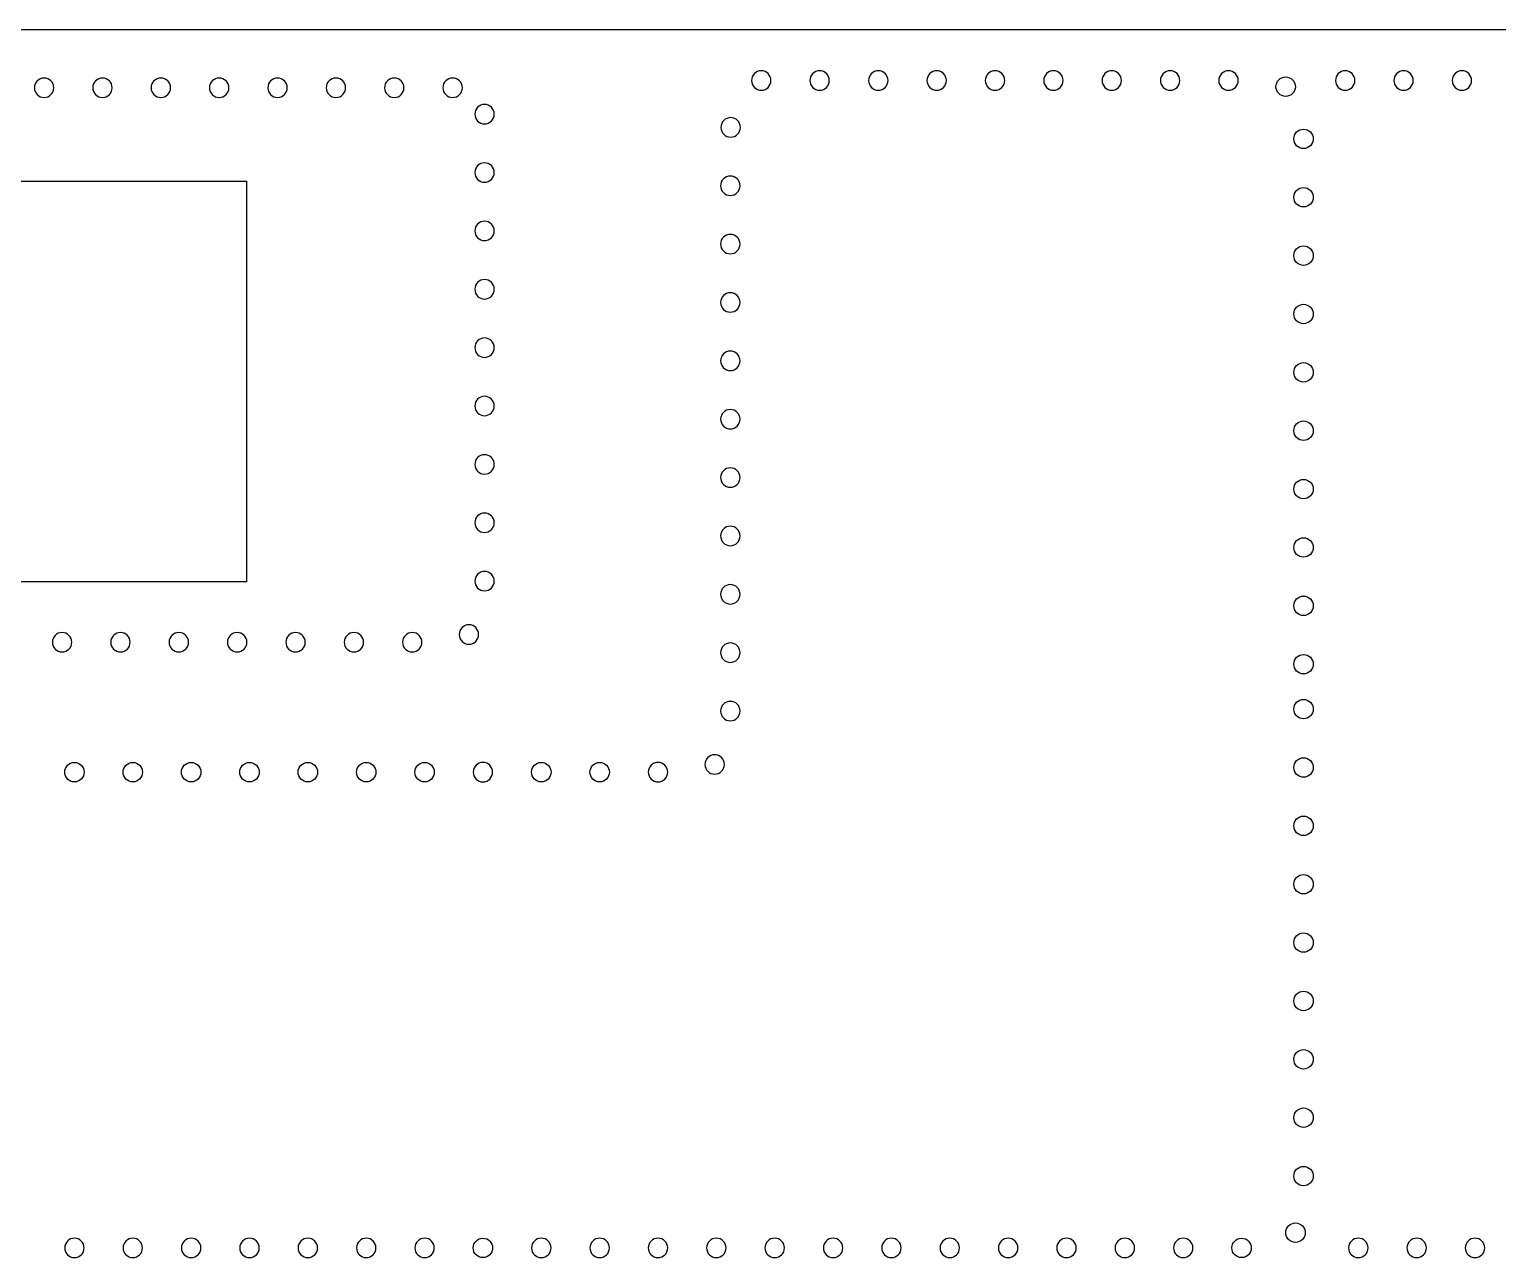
# Model space of a CAD drawing. Extents: x 112 to 502, y 72 to 270.
# Drawn here: x 352.6 to 428.1, y 206.9 to 270 of the extents above; entities that cross this region are included whole.
import ezdxf

# ---------------------------------------------------------------- set-up
doc = ezdxf.new("R2010")
doc.units = 0
doc.layers.add('braccio', color=7, linetype='CONTINUOUS')

msp = doc.modelspace()

# ---------------------------------------------------------------- linework, layer by layer
at = {"layer": 'braccio', "color": 5}
msp.add_line((112.035703, 270.033124), (502.035713, 270.033124), dxfattribs=at)
at = {"layer": 'braccio', "color": 1}
for p, q in [((390.745077, 267.405107), (390.745077, 267.405107)), ((393.745381, 267.404754), (393.745381, 267.404754)), ((396.7653, 267.404754), (396.7653, 267.404754)), ((399.76583, 267.405107), (399.76583, 267.405107)), ((402.766191, 267.405107), (402.766191, 267.405107)), ((405.766496, 267.404754), (405.766496, 267.404754)), ((408.766998, 267.404754), (408.766998, 267.404754)), ((411.767528, 267.405107), (411.767528, 267.405107)), ((414.767889, 267.405107), (414.767889, 267.405107)), ((420.768724, 267.404754), (420.768724, 267.404754)), ((423.769226, 267.404754), (423.769226, 267.404754)), ((426.769558, 267.404754), (426.769558, 267.404754)), ((353.873449, 267.032853), (353.873449, 267.032853)), ((356.873782, 267.032853), (356.873782, 267.032853)), ((359.874086, 267.032853), (359.874086, 267.032853)), ((362.874475, 267.032853), (362.874475, 267.032853)), ((365.875118, 267.032853), (365.875118, 267.032853)), ((368.875479, 267.032853), (368.875479, 267.032853)), ((371.875812, 267.032853), (371.875812, 267.032853)), ((374.876512, 267.032853), (374.876512, 267.032853)), ((416.707207, 267.08796), (416.707207, 267.08796)), ((376.518085, 265.674094), (376.518085, 265.674094)), ((388.172085, 264.995107), (388.172085, 264.995107)), ((417.626687, 264.404591), (417.626687, 264.404591)), ((376.518085, 262.673753), (376.518085, 262.673753)), ((388.153148, 261.995438), (388.153148, 261.995438)), ((417.626687, 261.404075), (417.626687, 261.404075)), ((376.518085, 259.673237), (376.518085, 259.673237)), ((388.153148, 258.995133), (388.153148, 258.995133)), ((417.626687, 258.403736), (417.626687, 258.403736)), ((376.518085, 256.672932), (376.518085, 256.672932)), ((389.153626, 255.994792), (389.153626, 255.994792)), ((417.626687, 255.403254), (417.626687, 255.403254)), ((376.518085, 253.672416), (376.518085, 253.672416)), ((389.153626, 252.994276), (389.153626, 252.994276)), ((417.626687, 252.402916), (417.626687, 252.402916)), ((376.518085, 250.672078), (376.518085, 250.672078)), ((389.153626, 249.993971), (389.153626, 249.993971)), ((417.626687, 249.4024), (417.626687, 249.4024)), ((376.518085, 247.671562), (376.518085, 247.671562)), ((389.153626, 246.993455), (389.153626, 246.993455)), ((417.626687, 246.402059), (417.626687, 246.402059)), ((376.518085, 244.67108), (376.518085, 244.67108)), ((389.153626, 243.993117), (389.153626, 243.993117)), ((417.626687, 243.401579), (417.626687, 243.401579)), ((376.518085, 241.670744), (376.518085, 241.670744)), ((389.153626, 240.992601), (389.153626, 240.992601)), ((417.626687, 240.401241), (417.626687, 240.401241)), ((375.715022, 238.926381), (375.715022, 238.926381)), ((354.798122, 238.528623), (354.798122, 238.528623)), ((357.798822, 238.528623), (357.798822, 238.528623)), ((360.799154, 238.528623), (360.799154, 238.528623)), ((363.799459, 238.528623), (363.799459, 238.528623)), ((366.799791, 238.528623), (366.799791, 238.528623)), ((369.800491, 238.528623), (369.800491, 238.528623)), ((372.800824, 238.528623), (372.800824, 238.528623)), ((389.153626, 237.992119), (389.153626, 237.992119)), ((417.626687, 237.400725), (417.626687, 237.400725)), ((389.153626, 234.991783), (389.153626, 234.991783)), ((417.626687, 235.0925), (417.626687, 235.0925)), ((355.432219, 231.849662), (355.432219, 231.849662)), ((358.432749, 231.849309), (358.432749, 231.849309)), ((361.43311, 231.849309), (361.43311, 231.849309)), ((364.433414, 231.849662), (364.433414, 231.849662)), ((367.433945, 231.849662), (367.433945, 231.849662)), ((370.434447, 231.849662), (370.434447, 231.849662)), ((373.434808, 231.849662), (373.434808, 231.849662)), ((375.435142, 231.849309), (375.435142, 231.849309)), ((379.435642, 231.849309), (379.435642, 231.849309)), ((382.436031, 231.849309), (382.436031, 231.849309)), ((385.436364, 231.849662), (385.436364, 231.849662)), ((388.350562, 232.247418), (388.350562, 232.247418)), ((417.626687, 232.091843), (417.626687, 232.091843)), ((417.626687, 229.091504), (417.626687, 229.091504)), ((417.626687, 226.091163), (417.626687, 226.091163)), ((417.626687, 223.090825), (417.626687, 223.090825)), ((417.626687, 220.090168), (417.626687, 220.090168)), ((417.626687, 217.089826), (417.626687, 217.089826)), ((417.626687, 214.089488), (417.626687, 214.089488)), ((417.626687, 211.089147), (417.626687, 211.089147)), ((417.213994, 208.179755), (417.213994, 208.179755)), ((355.432219, 207.39634), (355.432219, 207.39634)), ((358.432749, 207.396693), (358.432749, 207.396693)), ((361.43311, 207.396693), (361.43311, 207.396693)), ((364.433414, 207.39634), (364.433414, 207.39634)), ((367.433945, 207.39634), (367.433945, 207.39634)), ((370.434447, 207.39634), (370.434447, 207.39634)), ((373.434808, 207.39634), (373.434808, 207.39634)), ((375.435142, 207.396693), (375.435142, 207.396693)), ((379.435642, 207.396693), (379.435642, 207.396693)), ((382.436031, 207.396693), (382.436031, 207.396693)), ((385.436336, 207.39634), (385.436336, 207.39634)), ((388.436838, 207.396693), (388.436838, 207.396693)), ((391.437227, 207.396693), (391.437227, 207.396693)), ((394.437531, 207.39634), (394.437531, 207.39634)), ((397.438062, 207.396693), (397.438062, 207.396693)), ((400.438422, 207.396693), (400.438422, 207.396693)), ((403.438727, 207.39634), (403.438727, 207.39634)), ((406.439257, 207.39634), (406.439257, 207.39634)), ((409.439759, 207.39634), (409.439759, 207.39634)), ((412.44012, 207.39634), (412.44012, 207.39634)), ((414.440455, 207.396693), (414.440455, 207.396693)), ((421.441344, 207.396693), (421.441344, 207.396693)), ((424.441648, 207.39634), (424.441648, 207.39634)), ((427.44215, 207.396693), (427.44215, 207.396693))]:
    msp.add_line(p, q, dxfattribs=at)
at = {"layer": 'braccio', "color": 3}
for p, q in [((338.380465, 262.228821), (363.780465, 262.228821)), ((363.780465, 262.228821), (363.780465, 241.62882)), ((363.780465, 241.62882), (338.380465, 241.62882))]:
    msp.add_line(p, q, dxfattribs=at)
at = {"layer": 'braccio', "color": 1}
for points in [[(353.37321, 267.532739), (353.097338, 267.532739), (352.873338, 267.309078), (352.873338, 267.032853)], [(353.873449, 267.032853), (353.873449, 267.309078), (353.649449, 267.532739), (353.37321, 267.532739)], [(356.373543, 267.532739), (356.097671, 267.532739), (355.873671, 267.309078), (355.873671, 267.032853)], [(356.873782, 267.032853), (356.873782, 267.309078), (356.649782, 267.532739), (356.373543, 267.532739)], [(359.374242, 267.532739), (359.097975, 267.532739), (358.873975, 267.309078), (358.873975, 267.032853)], [(359.874086, 267.032853), (359.874086, 267.309078), (359.650086, 267.532739), (359.374242, 267.532739)], [(362.374575, 267.532739), (362.098364, 267.532739), (361.874703, 267.309078), (361.874703, 267.032853)], [(362.874475, 267.032853), (362.874475, 267.309078), (362.650814, 267.532739), (362.374575, 267.532739)], [(365.37488, 267.532739), (365.099007, 267.532739), (364.875008, 267.309078), (364.875008, 267.032853)], [(365.875118, 267.032853), (365.875118, 267.309078), (365.651119, 267.532739), (365.37488, 267.532739)], [(368.375607, 267.532739), (368.099368, 267.532739), (367.875368, 267.309078), (367.875368, 267.032853)], [(368.875479, 267.032853), (368.875479, 267.309078), (368.65148, 267.532739), (368.375607, 267.532739)], [(371.375912, 267.532739), (371.099701, 267.532739), (370.875673, 267.309078), (370.875673, 267.032853)], [(371.875812, 267.032853), (371.875812, 267.309078), (371.651784, 267.532739), (371.375912, 267.532739)], [(374.376273, 267.532739), (374.100062, 267.532739), (373.876401, 267.309078), (373.876401, 267.032853)], [(374.876512, 267.032853), (374.876512, 267.309078), (374.652512, 267.532739), (374.376273, 267.532739)], [(390.245177, 267.904993), (389.968966, 267.904993), (389.744938, 267.681332), (389.744938, 267.405107)], [(389.744938, 267.405107), (389.744938, 267.128882), (389.968966, 266.904868), (390.245177, 266.904868)], [(390.745077, 267.405107), (390.745077, 267.681332), (390.521416, 267.904993), (390.245177, 267.904993)], [(390.245177, 266.904868), (390.521416, 266.904868), (390.745077, 267.128882), (390.745077, 267.405107)], [(393.245481, 267.904993), (392.96927, 267.904993), (392.745242, 267.680979), (392.745242, 267.404754)], [(392.745242, 267.404754), (392.745242, 267.128882), (392.96927, 266.904868), (393.245481, 266.904868)], [(393.745381, 267.404754), (393.745381, 267.680979), (393.52172, 267.904993), (393.245481, 267.904993)], [(393.245481, 266.904868), (393.52172, 266.904868), (393.745381, 267.128882), (393.745381, 267.404754)], [(396.265428, 267.904993), (395.98885, 267.904993), (395.765189, 267.680979), (395.765189, 267.404754)], [(395.765189, 267.404754), (395.765189, 267.128882), (395.98885, 266.904868), (396.265428, 266.904868)], [(396.7653, 267.404754), (396.7653, 267.680979), (396.5413, 267.904993), (396.265428, 267.904993)], [(396.265428, 266.904868), (396.5413, 266.904868), (396.7653, 267.128882), (396.7653, 267.404754)], [(399.26593, 267.904993), (398.989352, 267.904993), (398.765691, 267.681332), (398.765691, 267.405107)], [(398.765691, 267.405107), (398.765691, 267.128882), (398.989352, 266.904868), (399.26593, 266.904868)], [(399.76583, 267.405107), (399.76583, 267.681332), (399.541802, 267.904993), (399.26593, 267.904993)], [(399.26593, 266.904868), (399.541802, 266.904868), (399.76583, 267.128882), (399.76583, 267.405107)], [(402.266319, 267.904993), (401.99008, 267.904993), (401.76608, 267.681332), (401.76608, 267.405107)], [(401.76608, 267.405107), (401.76608, 267.128882), (401.99008, 266.904868), (402.266319, 266.904868)], [(402.766191, 267.405107), (402.766191, 267.681332), (402.54253, 267.904993), (402.266319, 267.904993)], [(402.266319, 266.904868), (402.54253, 266.904868), (402.766191, 267.128882), (402.766191, 267.405107)], [(405.266624, 267.904993), (404.990385, 267.904993), (404.766385, 267.680979), (404.766385, 267.404754)], [(404.766385, 267.404754), (404.766385, 267.128882), (404.990385, 266.904868), (405.266624, 266.904868)], [(405.766496, 267.404754), (405.766496, 267.680979), (405.542835, 267.904993), (405.266624, 267.904993)], [(405.266624, 266.904868), (405.542835, 266.904868), (405.766496, 267.128882), (405.766496, 267.404754)], [(408.267126, 267.904993), (407.990548, 267.904993), (407.766887, 267.680979), (407.766887, 267.404754)], [(407.766887, 267.404754), (407.766887, 267.128882), (407.990548, 266.904868), (408.267126, 266.904868)], [(408.766998, 267.404754), (408.766998, 267.680979), (408.542998, 267.904993), (408.267126, 267.904993)], [(408.267126, 266.904868), (408.542998, 266.904868), (408.766998, 267.128882), (408.766998, 267.404754)], [(411.267628, 267.904993), (410.99105, 267.904993), (410.767389, 267.681332), (410.767389, 267.405107)], [(410.767389, 267.405107), (410.767389, 267.128882), (410.99105, 266.904868), (411.267628, 266.904868)], [(411.767528, 267.405107), (411.767528, 267.681332), (411.5435, 267.904993), (411.267628, 267.904993)], [(411.267628, 266.904868), (411.5435, 266.904868), (411.767528, 267.128882), (411.767528, 267.405107)], [(414.268017, 267.904993), (413.991778, 267.904993), (413.767778, 267.681332), (413.767778, 267.405107)], [(413.767778, 267.405107), (413.767778, 267.128882), (413.991778, 266.904868), (414.268017, 266.904868)], [(414.767889, 267.405107), (414.767889, 267.681332), (414.544228, 267.904993), (414.268017, 267.904993)], [(414.268017, 266.904868), (414.544228, 266.904868), (414.767889, 267.128882), (414.767889, 267.405107)], [(416.707207, 267.08796), (416.707207, 267.364185), (416.930868, 267.587846), (417.207107, 267.587846)], [(417.207107, 267.587846), (417.483318, 267.587846), (417.707346, 267.364185), (417.707346, 267.08796)], [(420.268823, 267.904993), (419.992246, 267.904993), (419.768584, 267.680979), (419.768584, 267.404754)], [(419.768584, 267.404754), (419.768584, 267.128882), (419.992246, 266.904868), (420.268823, 266.904868)], [(420.768724, 267.404754), (420.768724, 267.680979), (420.544696, 267.904993), (420.268823, 267.904993)], [(420.268823, 266.904868), (420.544696, 266.904868), (420.768724, 267.128882), (420.768724, 267.404754)], [(423.268987, 267.904993), (422.992776, 267.904993), (422.769115, 267.680979), (422.769115, 267.404754)], [(422.769115, 267.404754), (422.769115, 267.128882), (422.992776, 266.904868), (423.268987, 266.904868)], [(423.769226, 267.404754), (423.769226, 267.680979), (423.545226, 267.904993), (423.268987, 267.904993)], [(423.268987, 266.904868), (423.545226, 266.904868), (423.769226, 267.128882), (423.769226, 267.404754)], [(426.269686, 267.904993), (425.993108, 267.904993), (425.769447, 267.680979), (425.769447, 267.404754)], [(425.769447, 267.404754), (425.769447, 267.128882), (425.993108, 266.904868), (426.269686, 266.904868)], [(426.769558, 267.404754), (426.769558, 267.680979), (426.545558, 267.904993), (426.269686, 267.904993)], [(426.269686, 266.904868), (426.545558, 266.904868), (426.769558, 267.128882), (426.769558, 267.404754)], [(352.873338, 267.032853), (352.873338, 266.756628), (353.097338, 266.532614), (353.37321, 266.532614)], [(353.37321, 266.532614), (353.649449, 266.532614), (353.873449, 266.756628), (353.873449, 267.032853)], [(355.873671, 267.032853), (355.873671, 266.756628), (356.097671, 266.532614), (356.373543, 266.532614)], [(356.373543, 266.532614), (356.649782, 266.532614), (356.873782, 266.756628), (356.873782, 267.032853)], [(358.873975, 267.032853), (358.873975, 266.756628), (359.097975, 266.532614), (359.374242, 266.532614)], [(359.374242, 266.532614), (359.650086, 266.532614), (359.874086, 266.756628), (359.874086, 267.032853)], [(361.874703, 267.032853), (361.874703, 266.756628), (362.098364, 266.532614), (362.374575, 266.532614)], [(362.374575, 266.532614), (362.650814, 266.532614), (362.874475, 266.756628), (362.874475, 267.032853)], [(364.875008, 267.032853), (364.875008, 266.756628), (365.099007, 266.532614), (365.37488, 266.532614)], [(365.37488, 266.532614), (365.651119, 266.532614), (365.875118, 266.756628), (365.875118, 267.032853)], [(367.875368, 267.032853), (367.875368, 266.756628), (368.099368, 266.532614), (368.375607, 266.532614)], [(368.375607, 266.532614), (368.65148, 266.532614), (368.875479, 266.756628), (368.875479, 267.032853)], [(370.875673, 267.032853), (370.875673, 266.756628), (371.099701, 266.532614), (371.375912, 266.532614)], [(371.375912, 266.532614), (371.651784, 266.532614), (371.875812, 266.756628), (371.875812, 267.032853)], [(373.876401, 267.032853), (373.876401, 266.756628), (374.100062, 266.532614), (374.376273, 266.532614)], [(374.376273, 266.532614), (374.652512, 266.532614), (374.876512, 266.756628), (374.876512, 267.032853)], [(417.207107, 266.588074), (416.930868, 266.588074), (416.707207, 266.811735), (416.707207, 267.08796)], [(417.707346, 267.08796), (417.707346, 266.811735), (417.483318, 266.588074), (417.207107, 266.588074)], [(376.018185, 266.174333), (375.741974, 266.174333), (375.517946, 265.950319), (375.517946, 265.674094)], [(376.518085, 265.674094), (376.518085, 265.950319), (376.294424, 266.174333), (376.018185, 266.174333)], [(375.517946, 265.674094), (375.517946, 265.397869), (375.741974, 265.174208), (376.018185, 265.174208)], [(376.018185, 265.174208), (376.294424, 265.174208), (376.518085, 265.397869), (376.518085, 265.674094)], [(388.672324, 265.495346), (388.396057, 265.495346), (388.172085, 265.271332), (388.172085, 264.995107)], [(388.172085, 264.995107), (388.172085, 264.718882), (388.396057, 264.495221), (388.672324, 264.495221)], [(389.172168, 264.995107), (389.172168, 265.271332), (388.948196, 265.495346), (388.672324, 265.495346)], [(388.672324, 264.495221), (388.948196, 264.495221), (389.172168, 264.718882), (389.172168, 264.995107)], [(417.626687, 264.404591), (417.626687, 264.680816), (417.850715, 264.904477), (418.126587, 264.904477)], [(418.126587, 263.904705), (417.850715, 263.904705), (417.626687, 264.128366), (417.626687, 264.404591)], [(418.126587, 264.904477), (418.402798, 264.904477), (418.626826, 264.680816), (418.626826, 264.404591)], [(418.626826, 264.404591), (418.626826, 264.128366), (418.402798, 263.904705), (418.126587, 263.904705)], [(376.018185, 263.173639), (375.741974, 263.173639), (375.517946, 262.949978), (375.517946, 262.673753)], [(376.518085, 262.673753), (376.518085, 262.949978), (376.294424, 263.173639), (376.018185, 263.173639)], [(375.517946, 262.673753), (375.517946, 262.397528), (375.741974, 262.173867), (376.018185, 262.173867)], [(376.018185, 262.173867), (376.294424, 262.173867), (376.518085, 262.397528), (376.518085, 262.673753)], [(388.653387, 262.495676), (388.377148, 262.495676), (388.153148, 262.271663), (388.153148, 261.995438)], [(388.153148, 261.995438), (388.153148, 261.719565), (388.377148, 261.495551), (388.653387, 261.495551)], [(389.153626, 261.995438), (389.153626, 262.271663), (388.929598, 262.495676), (388.653387, 262.495676)], [(388.653387, 261.495551), (388.929598, 261.495551), (389.153626, 261.719565), (389.153626, 261.995438)], [(417.626687, 261.404075), (417.626687, 261.6803), (417.850715, 261.904314), (418.126587, 261.904314)], [(418.126587, 260.904189), (417.850715, 260.904189), (417.626687, 261.12785), (417.626687, 261.404075)], [(418.126587, 261.904314), (418.402798, 261.904314), (418.626826, 261.6803), (418.626826, 261.404075)], [(418.626826, 261.404075), (418.626826, 261.12785), (418.402798, 260.904189), (418.126587, 260.904189)], [(376.018185, 260.173123), (375.741974, 260.173123), (375.517946, 259.949462), (375.517946, 259.673237)], [(376.518085, 259.673237), (376.518085, 259.949462), (376.294424, 260.173123), (376.018185, 260.173123)], [(375.517946, 259.673237), (375.517946, 259.397012), (375.741974, 259.173351), (376.018185, 259.173351)], [(376.018185, 259.173351), (376.294424, 259.173351), (376.518085, 259.397012), (376.518085, 259.673237)], [(388.653387, 259.495372), (388.377148, 259.495372), (388.153148, 259.271358), (388.153148, 258.995133)], [(388.153148, 258.995133), (388.153148, 258.718908), (388.377148, 258.495247), (388.653387, 258.495247)], [(389.153626, 258.995133), (389.153626, 259.271358), (388.929598, 259.495372), (388.653387, 259.495372)], [(388.653387, 258.495247), (388.929598, 258.495247), (389.153626, 258.718908), (389.153626, 258.995133)], [(417.626687, 258.403736), (417.626687, 258.679961), (417.850715, 258.903623), (418.126587, 258.903623)], [(418.126587, 257.90385), (417.850715, 257.90385), (417.626687, 258.127511), (417.626687, 258.403736)], [(418.126587, 258.903623), (418.402798, 258.903623), (418.626826, 258.679961), (418.626826, 258.403736)], [(418.626826, 258.403736), (418.626826, 258.127511), (418.402798, 257.90385), (418.126587, 257.90385)], [(376.018185, 257.172819), (375.741974, 257.172819), (375.517946, 256.949157), (375.517946, 256.672932)], [(375.517946, 256.672932), (375.517946, 256.396707), (375.741974, 256.173046), (376.018185, 256.173046)], [(376.518085, 256.672932), (376.518085, 256.949157), (376.294424, 257.172819), (376.018185, 257.172819)], [(376.018185, 256.173046), (376.294424, 256.173046), (376.518085, 256.396707), (376.518085, 256.672932)], [(388.653726, 256.494678), (388.377515, 256.494678), (388.153487, 256.271017), (388.153487, 255.994792)], [(388.153487, 255.994792), (388.153487, 255.718567), (388.377515, 255.494906), (388.653726, 255.494906)], [(389.153626, 255.994792), (389.153626, 256.271017), (388.929965, 256.494678), (388.653726, 256.494678)], [(388.653726, 255.494906), (388.929965, 255.494906), (389.153626, 255.718567), (389.153626, 255.994792)], [(417.626687, 255.403254), (417.626687, 255.679479), (417.850715, 255.90314), (418.126587, 255.90314)], [(418.126587, 254.903368), (417.850715, 254.903368), (417.626687, 255.127029), (417.626687, 255.403254)], [(418.126587, 255.90314), (418.402798, 255.90314), (418.626826, 255.679479), (418.626826, 255.403254)], [(418.626826, 255.403254), (418.626826, 255.127029), (418.402798, 254.903368), (418.126587, 254.903368)], [(376.018185, 254.172302), (375.741974, 254.172302), (375.517946, 253.948641), (375.517946, 253.672416)], [(375.517946, 253.672416), (375.517946, 253.396191), (375.741974, 253.17253), (376.018185, 253.17253)], [(376.518085, 253.672416), (376.518085, 253.948641), (376.294424, 254.172302), (376.018185, 254.172302)], [(376.018185, 253.17253), (376.294424, 253.17253), (376.518085, 253.396191), (376.518085, 253.672416)], [(388.653726, 253.494162), (388.377515, 253.494162), (388.153487, 253.270501), (388.153487, 252.994276)], [(388.153487, 252.994276), (388.153487, 252.718051), (388.377515, 252.49439), (388.653726, 252.49439)], [(389.153626, 252.994276), (389.153626, 253.270501), (388.929965, 253.494162), (388.653726, 253.494162)], [(388.653726, 252.49439), (388.929965, 252.49439), (389.153626, 252.718051), (389.153626, 252.994276)], [(417.626687, 252.402916), (417.626687, 252.679141), (417.850715, 252.902802), (418.126587, 252.902802)], [(418.126587, 252.902802), (418.402798, 252.902802), (418.626826, 252.679141), (418.626826, 252.402916)], [(418.126587, 251.90303), (417.850715, 251.90303), (417.626687, 252.126691), (417.626687, 252.402916)], [(418.626826, 252.402916), (418.626826, 252.126691), (418.402798, 251.90303), (418.126587, 251.90303)], [(376.018185, 251.171964), (375.741974, 251.171964), (375.517946, 250.948303), (375.517946, 250.672078)], [(375.517946, 250.672078), (375.517946, 250.395853), (375.741974, 250.171839), (376.018185, 250.171839)], [(376.518085, 250.672078), (376.518085, 250.948303), (376.294424, 251.171964), (376.018185, 251.171964)], [(376.018185, 250.171839), (376.294424, 250.171839), (376.518085, 250.395853), (376.518085, 250.672078)], [(388.653726, 250.493858), (388.377515, 250.493858), (388.153487, 250.270196), (388.153487, 249.993971)], [(388.153487, 249.993971), (388.153487, 249.717746), (388.377515, 249.494085), (388.653726, 249.494085)], [(389.153626, 249.993971), (389.153626, 250.270196), (388.929965, 250.493858), (388.653726, 250.493858)], [(388.653726, 249.494085), (388.929965, 249.494085), (389.153626, 249.717746), (389.153626, 249.993971)], [(417.626687, 249.4024), (417.626687, 249.678625), (417.850715, 249.902286), (418.126587, 249.902286)], [(418.126587, 249.902286), (418.402798, 249.902286), (418.626826, 249.678625), (418.626826, 249.4024)], [(418.126587, 248.902514), (417.850715, 248.902514), (417.626687, 249.126175), (417.626687, 249.4024)], [(418.626826, 249.4024), (418.626826, 249.126175), (418.402798, 248.902514), (418.126587, 248.902514)], [(376.018185, 248.171448), (375.741974, 248.171448), (375.517946, 247.947787), (375.517946, 247.671562)], [(375.517946, 247.671562), (375.517946, 247.395337), (375.741974, 247.171676), (376.018185, 247.171676)], [(376.518085, 247.671562), (376.518085, 247.947787), (376.294424, 248.171448), (376.018185, 248.171448)], [(376.018185, 247.171676), (376.294424, 247.171676), (376.518085, 247.395337), (376.518085, 247.671562)], [(388.653726, 247.493341), (388.377515, 247.493341), (388.153487, 247.26968), (388.153487, 246.993455)], [(388.153487, 246.993455), (388.153487, 246.71723), (388.377515, 246.493569), (388.653726, 246.493569)], [(389.153626, 246.993455), (389.153626, 247.26968), (388.929965, 247.493341), (388.653726, 247.493341)], [(388.653726, 246.493569), (388.929965, 246.493569), (389.153626, 246.71723), (389.153626, 246.993455)], [(417.626687, 246.402059), (417.626687, 246.678284), (417.850715, 246.901945), (418.126587, 246.901945)], [(418.126587, 246.901945), (418.402798, 246.901945), (418.626826, 246.678284), (418.626826, 246.402059)], [(418.126587, 245.902173), (417.850715, 245.902173), (417.626687, 246.125834), (417.626687, 246.402059)], [(418.626826, 246.402059), (418.626826, 246.125834), (418.402798, 245.902173), (418.126587, 245.902173)], [(376.018185, 245.171319), (375.741974, 245.171319), (375.517946, 244.947305), (375.517946, 244.67108)], [(375.517946, 244.67108), (375.517946, 244.394855), (375.741974, 244.171194), (376.018185, 244.171194)], [(376.518085, 244.67108), (376.518085, 244.947305), (376.294424, 245.171319), (376.018185, 245.171319)], [(376.018185, 244.171194), (376.294424, 244.171194), (376.518085, 244.394855), (376.518085, 244.67108)], [(388.653726, 244.493003), (388.377515, 244.493003), (388.153487, 244.269342), (388.153487, 243.993117)], [(388.153487, 243.993117), (388.153487, 243.716892), (388.377515, 243.492878), (388.653726, 243.492878)], [(389.153626, 243.993117), (389.153626, 244.269342), (388.929965, 244.493003), (388.653726, 244.493003)], [(388.653726, 243.492878), (388.929965, 243.492878), (389.153626, 243.716892), (389.153626, 243.993117)], [(417.626687, 243.401579), (417.626687, 243.677804), (417.850715, 243.901465), (418.126587, 243.901465)], [(418.126587, 243.901465), (418.402798, 243.901465), (418.626826, 243.677804), (418.626826, 243.401579)], [(418.126587, 242.901693), (417.850715, 242.901693), (417.626687, 243.125354), (417.626687, 243.401579)], [(418.626826, 243.401579), (418.626826, 243.125354), (418.402798, 242.901693), (418.126587, 242.901693)], [(376.018185, 242.17063), (375.741974, 242.17063), (375.517946, 241.946969), (375.517946, 241.670744)], [(375.517946, 241.670744), (375.517946, 241.394519), (375.741974, 241.170858), (376.018185, 241.170858)], [(376.518085, 241.670744), (376.518085, 241.946969), (376.294424, 242.17063), (376.018185, 242.17063)], [(376.018185, 241.170858), (376.294424, 241.170858), (376.518085, 241.394519), (376.518085, 241.670744)], [(388.653726, 241.492487), (388.377515, 241.492487), (388.153487, 241.268826), (388.153487, 240.992601)], [(388.153487, 240.992601), (388.153487, 240.716376), (388.377515, 240.492715), (388.653726, 240.492715)], [(389.153626, 240.992601), (389.153626, 241.268826), (388.929965, 241.492487), (388.653726, 241.492487)], [(388.653726, 240.492715), (388.929965, 240.492715), (389.153626, 240.716376), (389.153626, 240.992601)], [(417.626687, 240.401241), (417.626687, 240.677466), (417.850715, 240.901127), (418.126587, 240.901127)], [(418.126587, 240.901127), (418.402798, 240.901127), (418.626826, 240.677466), (418.626826, 240.401241)], [(418.126587, 239.901002), (417.850715, 239.901002), (417.626687, 240.125016), (417.626687, 240.401241)], [(418.626826, 240.401241), (418.626826, 240.125016), (418.402798, 239.901002), (418.126587, 239.901002)], [(375.214783, 239.42662), (374.938911, 239.42662), (374.714883, 239.202606), (374.714883, 238.926381)], [(375.715022, 238.926381), (375.715022, 239.202606), (375.490994, 239.42662), (375.214783, 239.42662)], [(354.298222, 239.028509), (354.022011, 239.028509), (353.797983, 238.804848), (353.797983, 238.528623)], [(354.798122, 238.528623), (354.798122, 238.804848), (354.574461, 239.028509), (354.298222, 239.028509)], [(357.298583, 239.028509), (357.02271, 239.028509), (356.798711, 238.804848), (356.798711, 238.528623)], [(357.798822, 238.528623), (357.798822, 238.804848), (357.574822, 239.028509), (357.298583, 239.028509)], [(360.298915, 239.028509), (360.023043, 239.028509), (359.799015, 238.804848), (359.799015, 238.528623)], [(360.799154, 238.528623), (360.799154, 238.804848), (360.575126, 239.028509), (360.298915, 239.028509)], [(363.299558, 239.028509), (363.023348, 239.028509), (362.79932, 238.804848), (362.79932, 238.528623)], [(363.799459, 238.528623), (363.799459, 238.804848), (363.575431, 239.028509), (363.299558, 239.028509)], [(366.299919, 239.028509), (366.02368, 239.028509), (365.800019, 238.804848), (365.800019, 238.528623)], [(366.799791, 238.528623), (366.799791, 238.804848), (366.57613, 239.028509), (366.299919, 239.028509)], [(369.300252, 239.028509), (369.02438, 239.028509), (368.800352, 238.804848), (368.800352, 238.528623)], [(369.800491, 238.528623), (369.800491, 238.804848), (369.576463, 239.028509), (369.300252, 239.028509)], [(372.300952, 239.028509), (372.024712, 239.028509), (371.800713, 238.804848), (371.800713, 238.528623)], [(372.800824, 238.528623), (372.800824, 238.804848), (372.576824, 239.028509), (372.300952, 239.028509)], [(374.714883, 238.926381), (374.714883, 238.650156), (374.938911, 238.426495), (375.214783, 238.426495)], [(375.214783, 238.426495), (375.490994, 238.426495), (375.715022, 238.650156), (375.715022, 238.926381)], [(353.797983, 238.528623), (353.797983, 238.252398), (354.022011, 238.028737), (354.298222, 238.028737)], [(354.298222, 238.028737), (354.574461, 238.028737), (354.798122, 238.252398), (354.798122, 238.528623)], [(356.798711, 238.528623), (356.798711, 238.252398), (357.02271, 238.028737), (357.298583, 238.028737)], [(357.298583, 238.028737), (357.574822, 238.028737), (357.798822, 238.252398), (357.798822, 238.528623)], [(359.799015, 238.528623), (359.799015, 238.252398), (360.023043, 238.028737), (360.298915, 238.028737)], [(360.298915, 238.028737), (360.575126, 238.028737), (360.799154, 238.252398), (360.799154, 238.528623)], [(362.79932, 238.528623), (362.79932, 238.252398), (363.023348, 238.028737), (363.299558, 238.028737)], [(363.299558, 238.028737), (363.575431, 238.028737), (363.799459, 238.252398), (363.799459, 238.528623)], [(365.800019, 238.528623), (365.800019, 238.252398), (366.02368, 238.028737), (366.299919, 238.028737)], [(366.299919, 238.028737), (366.57613, 238.028737), (366.799791, 238.252398), (366.799791, 238.528623)], [(368.800352, 238.528623), (368.800352, 238.252398), (369.02438, 238.028737), (369.300252, 238.028737)], [(369.300252, 238.028737), (369.576463, 238.028737), (369.800491, 238.252398), (369.800491, 238.528623)], [(371.800713, 238.528623), (371.800713, 238.252398), (372.024712, 238.028737), (372.300952, 238.028737)], [(372.300952, 238.028737), (372.576824, 238.028737), (372.800824, 238.252398), (372.800824, 238.528623)], [(388.653726, 238.492358), (388.377515, 238.492358), (388.153487, 238.268344), (388.153487, 237.992119)], [(388.153487, 237.992119), (388.153487, 237.715894), (388.377515, 237.492233), (388.653726, 237.492233)], [(389.153626, 237.992119), (389.153626, 238.268344), (388.929965, 238.492358), (388.653726, 238.492358)], [(388.653726, 237.492233), (388.929965, 237.492233), (389.153626, 237.715894), (389.153626, 237.992119)], [(417.626687, 237.400725), (417.626687, 237.67695), (417.850715, 237.900611), (418.126587, 237.900611)], [(418.126587, 237.900611), (418.402798, 237.900611), (418.626826, 237.67695), (418.626826, 237.400725)], [(418.126587, 236.900486), (417.850715, 236.900486), (417.626687, 237.1245), (417.626687, 237.400725)], [(418.626826, 237.400725), (418.626826, 237.1245), (418.402798, 236.900486), (418.126587, 236.900486)], [(417.626687, 235.0925), (417.626687, 235.368372), (417.850715, 235.592386), (418.126587, 235.592386)], [(418.126587, 235.592386), (418.402798, 235.592386), (418.626826, 235.368372), (418.626826, 235.0925)], [(388.653726, 235.491669), (388.377515, 235.491669), (388.153487, 235.268008), (388.153487, 234.991783)], [(388.153487, 234.991783), (388.153487, 234.715558), (388.377515, 234.491897), (388.653726, 234.491897)], [(389.153626, 234.991783), (389.153626, 235.268008), (388.929965, 235.491669), (388.653726, 235.491669)], [(388.653726, 234.491897), (388.929965, 234.491897), (389.153626, 234.715558), (389.153626, 234.991783)], [(418.126587, 234.592261), (417.850715, 234.592261), (417.626687, 234.816275), (417.626687, 235.0925)], [(418.626826, 235.0925), (418.626826, 234.816275), (418.402798, 234.592261), (418.126587, 234.592261)], [(387.850324, 232.747656), (387.574451, 232.747656), (387.350423, 232.523643), (387.350423, 232.247418)], [(388.350562, 232.247418), (388.350562, 232.523643), (388.126534, 232.747656), (387.850324, 232.747656)], [(417.626687, 232.091843), (417.626687, 232.368068), (417.850715, 232.592081), (418.126587, 232.592081)], [(418.126587, 232.592081), (418.402798, 232.592081), (418.626826, 232.368068), (418.626826, 232.091843)], [(354.432108, 231.849662), (354.432108, 232.125534), (354.655769, 232.349548), (354.932347, 232.349548)], [(354.932347, 231.349423), (354.655769, 231.349423), (354.432108, 231.573437), (354.432108, 231.849662)], [(354.932347, 232.349548), (355.208219, 232.349548), (355.432219, 232.125534), (355.432219, 231.849662)], [(355.432219, 231.849662), (355.432219, 231.573437), (355.208219, 231.349423), (354.932347, 231.349423)], [(357.43261, 231.849309), (357.43261, 232.125534), (357.656271, 232.349548), (357.932849, 232.349548)], [(357.932849, 231.349423), (357.656271, 231.349423), (357.43261, 231.573084), (357.43261, 231.849309)], [(357.932849, 232.349548), (358.208721, 232.349548), (358.432749, 232.125534), (358.432749, 231.849309)], [(358.432749, 231.849309), (358.432749, 231.573084), (358.208721, 231.349423), (357.932849, 231.349423)], [(360.432999, 231.849309), (360.432999, 232.125534), (360.656999, 232.349548), (360.933238, 232.349548)], [(360.933238, 231.349423), (360.656999, 231.349423), (360.432999, 231.573084), (360.432999, 231.849309)], [(360.933238, 232.349548), (361.209449, 232.349548), (361.43311, 232.125534), (361.43311, 231.849309)], [(361.43311, 231.849309), (361.43311, 231.573084), (361.209449, 231.349423), (360.933238, 231.349423)], [(363.433304, 231.849662), (363.433304, 232.125534), (363.657303, 232.349548), (363.933542, 232.349548)], [(363.933542, 231.349423), (363.657303, 231.349423), (363.433304, 231.573437), (363.433304, 231.849662)], [(363.933542, 232.349548), (364.209753, 232.349548), (364.433414, 232.125534), (364.433414, 231.849662)], [(364.433414, 231.849662), (364.433414, 231.573437), (364.209753, 231.349423), (363.933542, 231.349423)], [(366.433806, 231.849662), (366.433806, 232.125534), (366.657467, 232.349548), (366.934044, 232.349548)], [(366.934044, 231.349423), (366.657467, 231.349423), (366.433806, 231.573437), (366.433806, 231.849662)], [(366.934044, 232.349548), (367.209917, 232.349548), (367.433945, 232.125534), (367.433945, 231.849662)], [(367.433945, 231.849662), (367.433945, 231.573437), (367.209917, 231.349423), (366.934044, 231.349423)], [(369.434336, 231.849662), (369.434336, 232.125534), (369.657997, 232.349548), (369.934208, 232.349548)], [(369.934208, 231.349423), (369.657997, 231.349423), (369.434336, 231.573437), (369.434336, 231.849662)], [(369.934208, 232.349548), (370.210447, 232.349548), (370.434447, 232.125534), (370.434447, 231.849662)], [(370.434447, 231.849662), (370.434447, 231.573437), (370.210447, 231.349423), (369.934208, 231.349423)], [(372.434668, 231.849662), (372.434668, 232.125534), (372.658696, 232.349548), (372.934907, 232.349548)], [(372.934907, 231.349423), (372.658696, 231.349423), (372.434668, 231.573437), (372.434668, 231.849662)], [(372.934907, 232.349548), (373.21078, 232.349548), (373.434808, 232.125534), (373.434808, 231.849662)], [(373.434808, 231.849662), (373.434808, 231.573437), (373.21078, 231.349423), (372.934907, 231.349423)], [(375.935042, 232.349548), (375.658803, 232.349548), (375.435142, 232.125534), (375.435142, 231.849309)], [(375.435142, 231.849309), (375.435142, 231.573084), (375.658803, 231.349423), (375.935042, 231.349423)], [(376.435281, 231.849309), (376.435281, 232.125534), (376.211253, 232.349548), (375.935042, 232.349548)], [(375.935042, 231.349423), (376.211253, 231.349423), (376.435281, 231.573084), (376.435281, 231.849309)], [(378.435531, 231.849309), (378.435531, 232.125534), (378.659192, 232.349548), (378.93577, 232.349548)], [(378.93577, 231.349423), (378.659192, 231.349423), (378.435531, 231.573084), (378.435531, 231.849309)], [(378.93577, 232.349548), (379.211642, 232.349548), (379.435642, 232.125534), (379.435642, 231.849309)], [(379.435642, 231.849309), (379.435642, 231.573084), (379.211642, 231.349423), (378.93577, 231.349423)], [(381.435892, 231.849309), (381.435892, 232.125534), (381.65992, 232.349548), (381.936131, 232.349548)], [(381.936131, 231.349423), (381.65992, 231.349423), (381.435892, 231.573084), (381.435892, 231.849309)], [(381.936131, 232.349548), (382.21237, 232.349548), (382.436031, 232.125534), (382.436031, 231.849309)], [(382.436031, 231.849309), (382.436031, 231.573084), (382.21237, 231.349423), (381.936131, 231.349423)], [(384.936492, 232.349548), (384.660253, 232.349548), (384.436253, 232.125887), (384.436253, 231.849662)], [(384.436253, 231.849662), (384.436253, 231.573437), (384.660253, 231.349776), (384.936492, 231.349776)], [(385.436364, 231.849662), (385.436364, 232.125887), (385.212364, 232.349548), (384.936492, 232.349548)], [(384.936492, 231.349776), (385.212364, 231.349776), (385.436364, 231.573437), (385.436364, 231.849662)], [(387.350423, 232.247418), (387.350423, 231.971193), (387.574451, 231.747531), (387.850324, 231.747531)], [(387.850324, 231.747531), (388.126534, 231.747531), (388.350562, 231.971193), (388.350562, 232.247418)], [(418.126587, 231.591956), (417.850715, 231.591956), (417.626687, 231.81597), (417.626687, 232.091843)], [(418.626826, 232.091843), (418.626826, 231.81597), (418.402798, 231.591956), (418.126587, 231.591956)], [(417.626687, 229.091504), (417.626687, 229.367729), (417.850715, 229.591743), (418.126587, 229.591743)], [(418.126587, 229.591743), (418.402798, 229.591743), (418.626826, 229.367729), (418.626826, 229.091504)], [(418.126587, 228.591618), (417.850715, 228.591618), (417.626687, 228.815632), (417.626687, 229.091504)], [(418.626826, 229.091504), (418.626826, 228.815632), (418.402798, 228.591618), (418.126587, 228.591618)], [(417.626687, 226.091163), (417.626687, 226.367388), (417.850715, 226.591049), (418.126587, 226.591049)], [(418.126587, 226.591049), (418.402798, 226.591049), (418.626826, 226.367388), (418.626826, 226.091163)], [(418.126587, 225.590924), (417.850715, 225.590924), (417.626687, 225.814938), (417.626687, 226.091163)], [(418.626826, 226.091163), (418.626826, 225.814938), (418.402798, 225.590924), (418.126587, 225.590924)], [(417.626687, 223.090825), (417.626687, 223.366697), (417.850715, 223.590711), (418.126587, 223.590711)], [(418.126587, 223.590711), (418.402798, 223.590711), (418.626826, 223.366697), (418.626826, 223.090825)], [(418.126587, 222.590586), (417.850715, 222.590586), (417.626687, 222.8146), (417.626687, 223.090825)], [(418.626826, 223.090825), (418.626826, 222.8146), (418.402798, 222.590586), (418.126587, 222.590586)], [(417.626687, 220.090168), (417.626687, 220.366393), (417.850715, 220.590406), (418.126587, 220.590406)], [(418.126587, 220.590406), (418.402798, 220.590406), (418.626826, 220.366393), (418.626826, 220.090168)], [(418.126587, 219.590281), (417.850715, 219.590281), (417.626687, 219.814295), (417.626687, 220.090168)], [(418.626826, 220.090168), (418.626826, 219.814295), (418.402798, 219.590281), (418.126587, 219.590281)], [(417.626687, 217.089826), (417.626687, 217.366051), (417.850715, 217.590065), (418.126587, 217.590065)], [(418.126587, 217.590065), (418.402798, 217.590065), (418.626826, 217.366051), (418.626826, 217.089826)], [(418.126587, 216.58994), (417.850715, 216.58994), (417.626687, 216.813601), (417.626687, 217.089826)], [(418.626826, 217.089826), (418.626826, 216.813601), (418.402798, 216.58994), (418.126587, 216.58994)], [(417.626687, 214.089488), (417.626687, 214.36536), (417.850715, 214.589374), (418.126587, 214.589374)], [(418.126587, 214.589374), (418.402798, 214.589374), (418.626826, 214.36536), (418.626826, 214.089488)], [(418.126587, 213.589249), (417.850715, 213.589249), (417.626687, 213.813263), (417.626687, 214.089488)], [(418.626826, 214.089488), (418.626826, 213.813263), (418.402798, 213.589249), (418.126587, 213.589249)], [(417.626687, 211.089147), (417.626687, 211.365019), (417.850715, 211.589033), (418.126587, 211.589033)], [(418.126587, 211.589033), (418.402798, 211.589033), (418.626826, 211.365019), (418.626826, 211.089147)], [(418.126587, 210.588908), (417.850715, 210.588908), (417.626687, 210.812922), (417.626687, 211.089147)], [(418.626826, 211.089147), (418.626826, 210.812922), (418.402798, 210.588908), (418.126587, 210.588908)], [(417.213994, 208.179755), (417.213994, 208.45598), (417.437993, 208.679994), (417.713866, 208.679994)], [(417.713866, 208.679994), (417.990105, 208.679994), (418.214104, 208.45598), (418.214104, 208.179755)], [(354.932347, 207.896579), (354.655769, 207.896579), (354.432108, 207.672565), (354.432108, 207.39634)], [(355.432219, 207.39634), (355.432219, 207.672565), (355.208219, 207.896579), (354.932347, 207.896579)], [(357.932849, 207.896579), (357.656271, 207.896579), (357.43261, 207.672918), (357.43261, 207.396693)], [(358.432749, 207.396693), (358.432749, 207.672918), (358.208721, 207.896579), (357.932849, 207.896579)], [(360.933238, 207.896579), (360.656999, 207.896579), (360.432999, 207.672918), (360.432999, 207.396693)], [(361.43311, 207.396693), (361.43311, 207.672918), (361.209449, 207.896579), (360.933238, 207.896579)], [(363.933542, 207.896579), (363.657303, 207.896579), (363.433304, 207.672565), (363.433304, 207.39634)], [(364.433414, 207.39634), (364.433414, 207.672565), (364.209753, 207.896579), (363.933542, 207.896579)], [(366.934044, 207.896579), (366.657467, 207.896579), (366.433806, 207.672565), (366.433806, 207.39634)], [(367.433945, 207.39634), (367.433945, 207.672565), (367.209917, 207.896579), (366.934044, 207.896579)], [(369.934208, 207.896579), (369.657997, 207.896579), (369.434336, 207.672565), (369.434336, 207.39634)], [(370.434447, 207.39634), (370.434447, 207.672565), (370.210447, 207.896579), (369.934208, 207.896579)], [(372.934907, 207.896579), (372.658696, 207.896579), (372.434668, 207.672565), (372.434668, 207.39634)], [(373.434808, 207.39634), (373.434808, 207.672565), (373.21078, 207.896579), (372.934907, 207.896579)], [(375.435142, 207.396693), (375.435142, 207.672918), (375.658803, 207.896579), (375.935042, 207.896579)], [(375.935042, 207.896579), (376.211253, 207.896579), (376.435281, 207.672918), (376.435281, 207.396693)], [(378.93577, 207.896579), (378.659192, 207.896579), (378.435531, 207.672918), (378.435531, 207.396693)], [(379.435642, 207.396693), (379.435642, 207.672918), (379.211642, 207.896579), (378.93577, 207.896579)], [(381.936131, 207.896579), (381.65992, 207.896579), (381.435892, 207.672918), (381.435892, 207.396693)], [(382.436031, 207.396693), (382.436031, 207.672918), (382.21237, 207.896579), (381.936131, 207.896579)], [(384.936436, 207.896579), (384.660225, 207.896579), (384.436197, 207.672565), (384.436197, 207.39634)], [(385.436336, 207.39634), (385.436336, 207.672565), (385.212675, 207.896579), (384.936436, 207.896579)], [(387.936966, 207.896579), (387.660388, 207.896579), (387.436727, 207.672918), (387.436727, 207.396693)], [(388.436838, 207.396693), (388.436838, 207.672918), (388.212838, 207.896579), (387.936966, 207.896579)], [(390.937327, 207.896579), (390.661116, 207.896579), (390.437088, 207.672918), (390.437088, 207.396693)], [(391.437227, 207.396693), (391.437227, 207.672918), (391.213566, 207.896579), (390.937327, 207.896579)], [(393.937631, 207.896579), (393.66142, 207.896579), (393.437392, 207.672565), (393.437392, 207.39634)], [(394.437531, 207.39634), (394.437531, 207.672565), (394.21387, 207.896579), (393.937631, 207.896579)], [(396.938161, 207.896579), (396.661584, 207.896579), (396.437922, 207.672918), (396.437922, 207.396693)], [(397.438062, 207.396693), (397.438062, 207.672918), (397.214034, 207.896579), (396.938161, 207.896579)], [(399.93855, 207.896579), (399.662311, 207.896579), (399.438312, 207.672918), (399.438312, 207.396693)], [(400.438422, 207.396693), (400.438422, 207.672918), (400.214761, 207.896579), (399.93855, 207.896579)], [(402.938855, 207.896579), (402.662616, 207.896579), (402.438616, 207.672565), (402.438616, 207.39634)], [(403.438727, 207.39634), (403.438727, 207.672565), (403.215066, 207.896579), (402.938855, 207.896579)], [(405.939357, 207.896579), (405.662779, 207.896579), (405.439118, 207.672565), (405.439118, 207.39634)], [(406.439257, 207.39634), (406.439257, 207.672565), (406.215229, 207.896579), (405.939357, 207.896579)], [(408.93952, 207.896579), (408.663309, 207.896579), (408.439648, 207.672565), (408.439648, 207.39634)], [(409.439759, 207.39634), (409.439759, 207.672565), (409.215759, 207.896579), (408.93952, 207.896579)], [(411.94022, 207.896579), (411.664009, 207.896579), (411.439981, 207.672565), (411.439981, 207.39634)], [(412.44012, 207.39634), (412.44012, 207.672565), (412.216092, 207.896579), (411.94022, 207.896579)], [(414.440455, 207.396693), (414.440455, 207.672918), (414.664116, 207.896579), (414.940355, 207.896579)], [(414.940355, 207.896579), (415.216566, 207.896579), (415.440594, 207.672918), (415.440594, 207.396693)], [(417.713866, 207.679869), (417.437993, 207.679869), (417.213994, 207.903883), (417.213994, 208.179755)], [(418.214104, 208.179755), (418.214104, 207.903883), (417.990105, 207.679869), (417.713866, 207.679869)], [(420.941444, 207.896579), (420.665233, 207.896579), (420.441205, 207.672918), (420.441205, 207.396693)], [(421.441344, 207.396693), (421.441344, 207.672918), (421.217683, 207.896579), (420.941444, 207.896579)], [(423.941748, 207.896579), (423.665537, 207.896579), (423.441509, 207.672565), (423.441509, 207.39634)], [(424.441648, 207.39634), (424.441648, 207.672565), (424.217987, 207.896579), (423.941748, 207.896579)], [(426.942278, 207.896579), (426.6657, 207.896579), (426.442039, 207.672918), (426.442039, 207.396693)], [(427.44215, 207.396693), (427.44215, 207.672918), (427.21815, 207.896579), (426.942278, 207.896579)], [(354.432108, 207.39634), (354.432108, 207.120468), (354.655769, 206.896454), (354.932347, 206.896454)], [(354.932347, 206.896454), (355.208219, 206.896454), (355.432219, 207.120468), (355.432219, 207.39634)], [(357.43261, 207.396693), (357.43261, 207.120468), (357.656271, 206.896454), (357.932849, 206.896454)], [(357.932849, 206.896454), (358.208721, 206.896454), (358.432749, 207.120468), (358.432749, 207.396693)], [(360.432999, 207.396693), (360.432999, 207.120468), (360.656999, 206.896454), (360.933238, 206.896454)], [(360.933238, 206.896454), (361.209449, 206.896454), (361.43311, 207.120468), (361.43311, 207.396693)], [(363.433304, 207.39634), (363.433304, 207.120468), (363.657303, 206.896454), (363.933542, 206.896454)], [(363.933542, 206.896454), (364.209753, 206.896454), (364.433414, 207.120468), (364.433414, 207.39634)], [(366.433806, 207.39634), (366.433806, 207.120468), (366.657467, 206.896454), (366.934044, 206.896454)], [(366.934044, 206.896454), (367.209917, 206.896454), (367.433945, 207.120468), (367.433945, 207.39634)], [(369.434336, 207.39634), (369.434336, 207.120468), (369.657997, 206.896454), (369.934208, 206.896454)], [(369.934208, 206.896454), (370.210447, 206.896454), (370.434447, 207.120468), (370.434447, 207.39634)], [(372.434668, 207.39634), (372.434668, 207.120468), (372.658696, 206.896454), (372.934907, 206.896454)], [(372.934907, 206.896454), (373.21078, 206.896454), (373.434808, 207.120468), (373.434808, 207.39634)], [(375.935042, 206.896454), (375.658803, 206.896454), (375.435142, 207.120468), (375.435142, 207.396693)], [(376.435281, 207.396693), (376.435281, 207.120468), (376.211253, 206.896454), (375.935042, 206.896454)], [(378.435531, 207.396693), (378.435531, 207.120468), (378.659192, 206.896454), (378.93577, 206.896454)], [(378.93577, 206.896454), (379.211642, 206.896454), (379.435642, 207.120468), (379.435642, 207.396693)], [(381.435892, 207.396693), (381.435892, 207.120468), (381.65992, 206.896454), (381.936131, 206.896454)], [(381.936131, 206.896454), (382.21237, 206.896454), (382.436031, 207.120468), (382.436031, 207.396693)], [(384.436197, 207.39634), (384.436197, 207.120468), (384.660225, 206.896454), (384.936436, 206.896454)], [(384.936436, 206.896454), (385.212675, 206.896454), (385.436336, 207.120468), (385.436336, 207.39634)], [(387.436727, 207.396693), (387.436727, 207.120468), (387.660388, 206.896454), (387.936966, 206.896454)], [(387.936966, 206.896454), (388.212838, 206.896454), (388.436838, 207.120468), (388.436838, 207.396693)], [(390.437088, 207.396693), (390.437088, 207.120468), (390.661116, 206.896454), (390.937327, 206.896454)], [(390.937327, 206.896454), (391.213566, 206.896454), (391.437227, 207.120468), (391.437227, 207.396693)], [(393.437392, 207.39634), (393.437392, 207.120468), (393.66142, 206.896454), (393.937631, 206.896454)], [(393.937631, 206.896454), (394.21387, 206.896454), (394.437531, 207.120468), (394.437531, 207.39634)], [(396.437922, 207.396693), (396.437922, 207.120468), (396.661584, 206.896454), (396.938161, 206.896454)], [(396.938161, 206.896454), (397.214034, 206.896454), (397.438062, 207.120468), (397.438062, 207.396693)], [(399.438312, 207.396693), (399.438312, 207.120468), (399.662311, 206.896454), (399.93855, 206.896454)], [(399.93855, 206.896454), (400.214761, 206.896454), (400.438422, 207.120468), (400.438422, 207.396693)], [(402.438616, 207.39634), (402.438616, 207.120468), (402.662616, 206.896454), (402.938855, 206.896454)], [(402.938855, 206.896454), (403.215066, 206.896454), (403.438727, 207.120468), (403.438727, 207.39634)], [(405.439118, 207.39634), (405.439118, 207.120468), (405.662779, 206.896454), (405.939357, 206.896454)], [(405.939357, 206.896454), (406.215229, 206.896454), (406.439257, 207.120468), (406.439257, 207.39634)], [(408.439648, 207.39634), (408.439648, 207.120468), (408.663309, 206.896454), (408.93952, 206.896454)], [(408.93952, 206.896454), (409.215759, 206.896454), (409.439759, 207.120468), (409.439759, 207.39634)], [(411.439981, 207.39634), (411.439981, 207.120468), (411.664009, 206.896454), (411.94022, 206.896454)], [(411.94022, 206.896454), (412.216092, 206.896454), (412.44012, 207.120468), (412.44012, 207.39634)], [(414.940355, 206.896454), (414.664116, 206.896454), (414.440455, 207.120468), (414.440455, 207.396693)], [(415.440594, 207.396693), (415.440594, 207.120468), (415.216566, 206.896454), (414.940355, 206.896454)], [(420.441205, 207.396693), (420.441205, 207.120468), (420.665233, 206.896454), (420.941444, 206.896454)], [(420.941444, 206.896454), (421.217683, 206.896454), (421.441344, 207.120468), (421.441344, 207.396693)], [(423.441509, 207.39634), (423.441509, 207.120468), (423.665537, 206.896454), (423.941748, 206.896454)], [(423.941748, 206.896454), (424.217987, 206.896454), (424.441648, 207.120468), (424.441648, 207.39634)], [(426.442039, 207.396693), (426.442039, 207.120468), (426.6657, 206.896454), (426.942278, 206.896454)], [(426.942278, 206.896454), (427.21815, 206.896454), (427.44215, 207.120468), (427.44215, 207.396693)]]:
    msp.add_open_spline(points, degree=3, dxfattribs=at)

doc.saveas('drawing.dxf')
